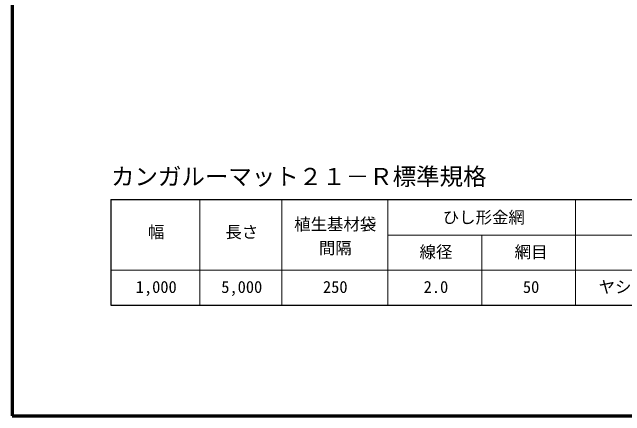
# Model space of a CAD drawing. Units: millimetres, scale not verified. Extents: x 200 to 8200, y 200 to 5838.
# Drawn here: x 200 to 2809, y 200 to 1921 of the extents above; entities that cross this region are included whole.
import ezdxf
from ezdxf.enums import TextEntityAlignment as Align

# ---------------------------------------------------------------- set-up
doc = ezdxf.new("R2010")
doc.units = ezdxf.units.MM
doc.header["$LTSCALE"] = 20
doc.layers.add('C-MTR', color=5, linetype='Continuous')
doc.layers.add('C-MTR-TXT', color=5, linetype='Continuous')
for name, color, linetype, lineweight in [('C-MTR-FRAM', 5, 'Continuous', 25), ('C-MTR-LINE', 5, 'Continuous', 13), ('C-TTL', 2, 'Continuous', 70)]:
    doc.layers.add(name, color=color, linetype=linetype, lineweight=lineweight)
doc.styles.add('ＭＳ ゴシック', font='')
doc.styles.get('ＭＳ ゴシック').set_extended_font_data('MS Gothic')

msp = doc.modelspace()

# ---------------------------------------------------------------- linework, layer by layer
at = {"layer": 'C-MTR-FRAM'}
for p, q in [((620.65, 1121.57), (620.65, 671.57)), ((620.65, 1121.57), (3855.08, 1121.57)), ((620.65, 671.57), (3855.08, 671.57))]:
    msp.add_line(p, q, dxfattribs=at)
at = {"layer": 'C-MTR-LINE'}
for p, q in [((998.85, 1121.57), (998.85, 671.57)), ((1348.85, 1121.57), (1348.85, 670.57)), ((1800.17, 1121.57), (1800.17, 671.57)), ((2600.17, 1121.57), (2600.17, 671.57)), ((1800.17, 970.57), (3855.08, 970.57)), ((2200.17, 971.57), (2200.17, 671.57)), ((620.65, 821.57), (3855.08, 821.57))]:
    msp.add_line(p, q, dxfattribs=at)
at = {"layer": 'C-TTL'}
msp.add_lwpolyline([(200, 200), (8200, 200), (8200, 5740), (200, 5740)], close=True, dxfattribs=at)

# ---------------------------------------------------------------- texts
at = {"layer": 'C-MTR', "style": 'ＭＳ ゴシック'}
msp.add_text('カンガルーマット２１－Ｒ標準規格', height=73.31, dxfattribs=at).set_placement((620.65, 1161.57), align=Align.BOTTOM_LEFT)
at = {"layer": 'C-MTR-TXT', "style": 'ＭＳ ゴシック'}
msp.add_text('ひし形金網', height=51.32, dxfattribs=at).set_placement((2033.81, 1005.11), align=Align.BOTTOM_LEFT)
for s, p in [('植生基材袋', (1576.11, 975.8)), ('幅', (813.4, 942.57)), ('長さ', (1177.76, 942.57)), ('間隔', (1576.11, 874.22)), ('線径', (2005.05, 857.4)), ('網目', (2410.37, 857.4))]:
    msp.add_text(s, height=51.32, dxfattribs=at).set_placement(p, align=Align.BOTTOM_CENTER)
for s, p in [('1,000', (813.4, 749.31)), ('5,000', (1177.76, 749.31)), ('250', (1576.11, 749.31)), ('2.0', (2005.05, 749.31)), ('50', (2410.37, 749.31)), ('ヤシ繊維・分解性樹脂', (3048.12, 749.31))]:
    msp.add_text(s, height=51.32, dxfattribs=at).set_placement(p, align=Align.MIDDLE_CENTER)

doc.saveas('drawing.dxf')
